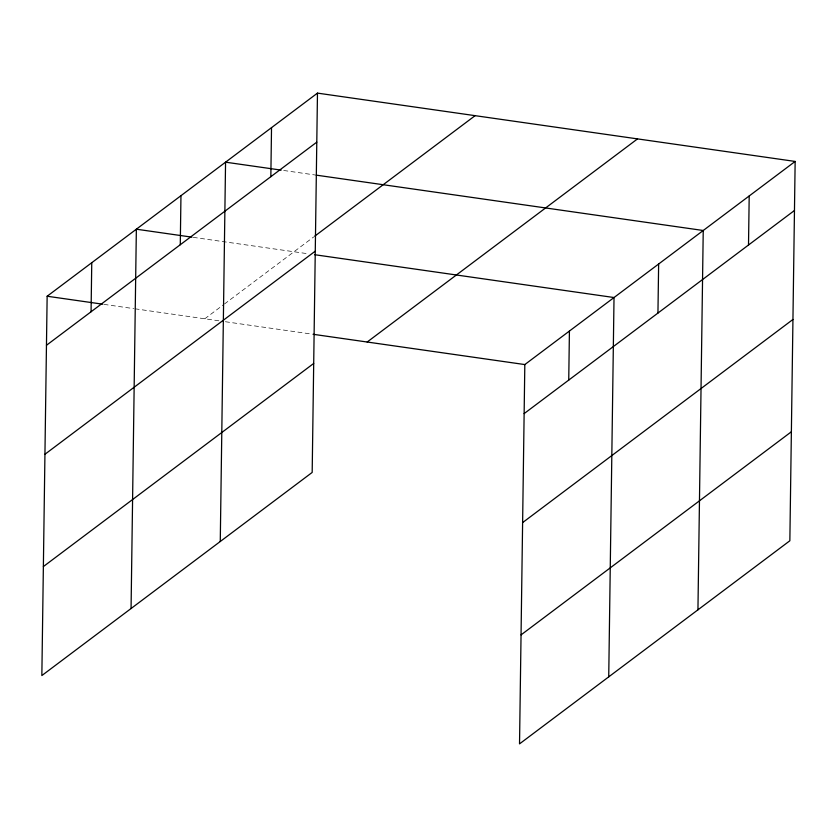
<?xml version="1.0" encoding="UTF-8"?>
<svg xmlns="http://www.w3.org/2000/svg" width="837" height="837" viewBox="0 0 837 837"><rect width="100%" height="100%" fill="white"/><g stroke="black" fill="none" stroke-linecap="round" stroke-linejoin="round"><path stroke-width="0.63" stroke-dasharray="4.18 3.14" d="M204.783 318.782L223.448 304.752M224.483 303.977L313.697 236.944M283.712 170.486L314.722 174.923M193.211 237.342L308.162 253.778M103.997 304.375L133.711 308.623M135.008 308.801L220.246 321M225.404 321.732L311.762 334.089"/><path stroke-width="1.26" d="M317.474 93.116L47.144 296.235L41.85 675.564L312.18 472.434L317.474 93.116L795.15 161.436L789.856 540.765L519.526 743.884L524.82 364.566L795.15 161.436M91.066 311.772L91.756 262.724M131.064 608.53L136.358 229.202L191.914 237.153M180.279 244.739L180.959 195.691M220.267 541.497L225.561 162.179L281.127 170.12M270.843 176.691L271.523 127.642M568.741 380.092L569.422 331.044M608.729 676.861L614.023 297.533L314.607 254.699M657.945 313.059L658.635 264.011M697.943 609.828L703.237 230.499L316.009 175.111M748.508 245.011L749.199 195.963M46.464 345.283L316.794 142.154M314.733 236.17L475.113 115.663M44.936 454.271L315.277 251.152M43.367 566.576L313.708 363.446M367.181 342.019L637.522 138.89M524.129 413.604L794.47 210.485M522.612 522.602L792.942 319.472M521.043 634.896L791.373 431.766M47.144 296.235L102.71 304.187M313.048 334.277L524.82 364.566"/></g></svg>
